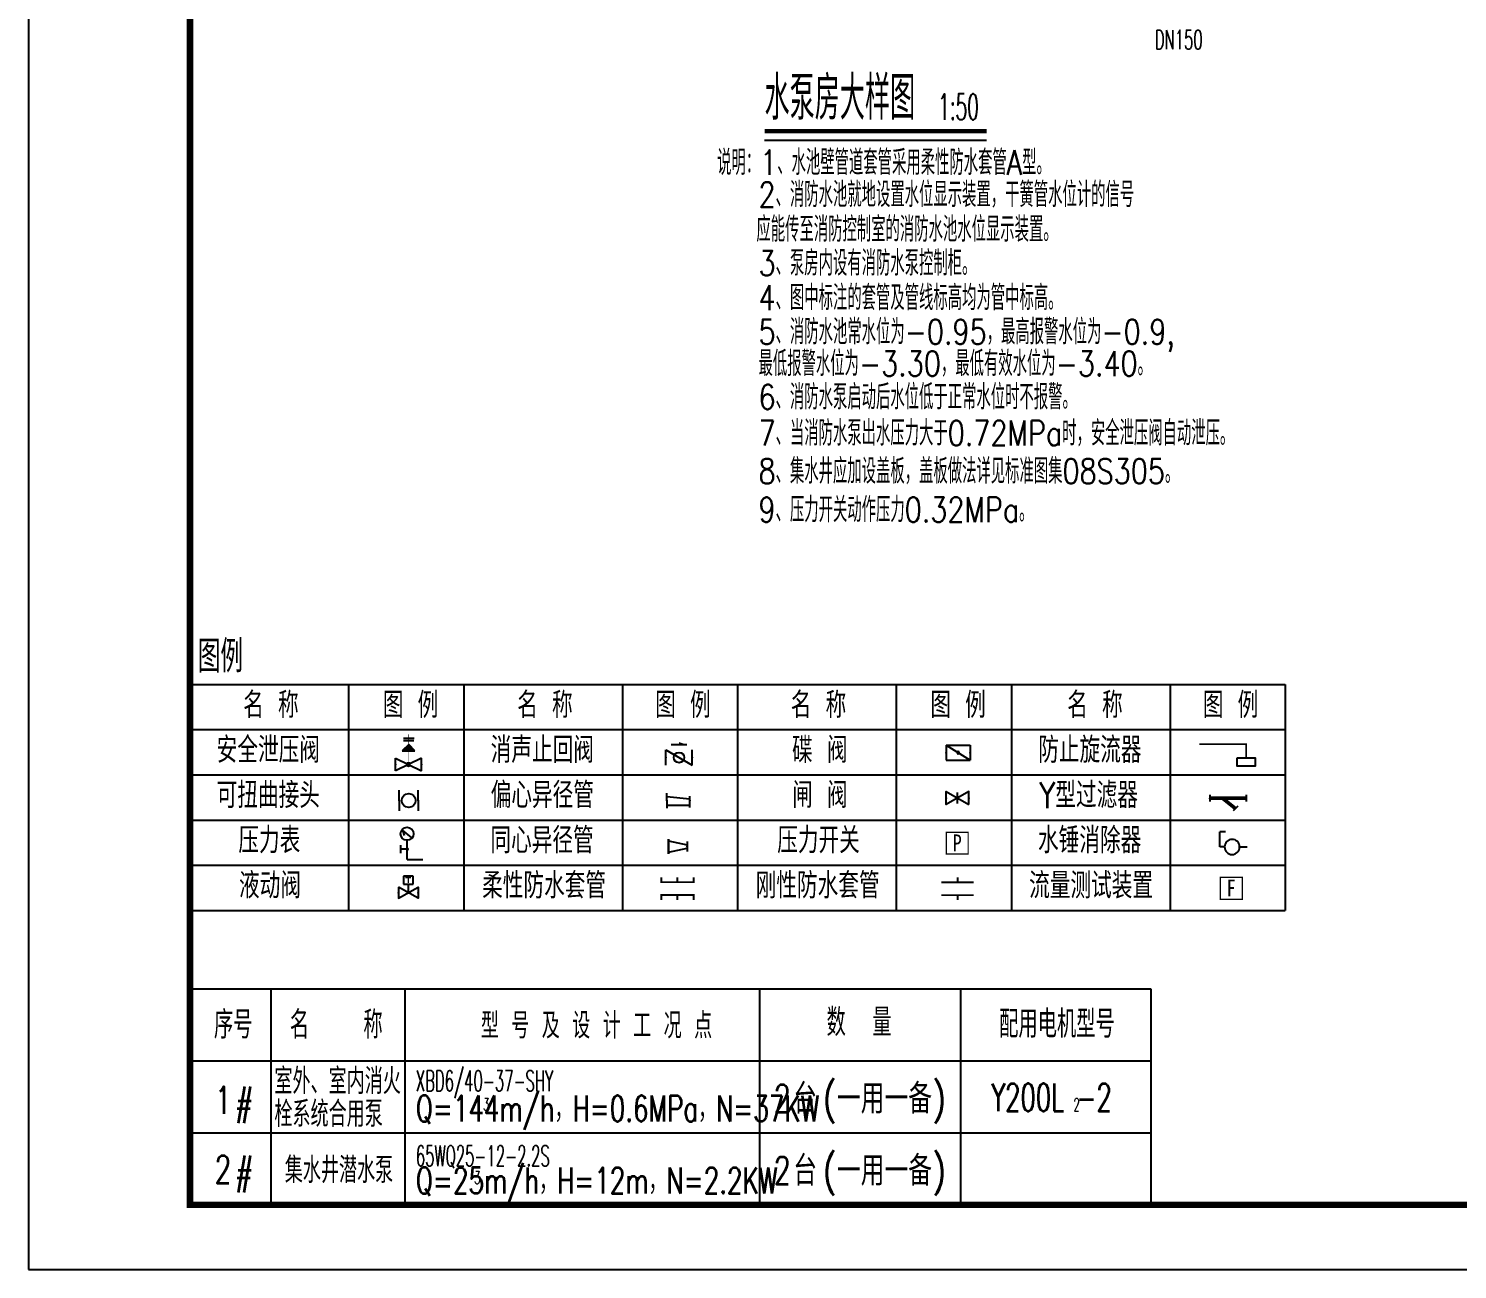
# Model space of a CAD drawing. Extents: x -620248 to 571765, y -684907 to -323071.
# Drawn here: x -325175 to -314107, y -662179 to -652569 of the extents above; entities that cross this region are included whole.
import ezdxf
from ezdxf.enums import TextEntityAlignment as Align

# ---------------------------------------------------------------- set-up
doc = ezdxf.new("R2010")
doc.units = 0
doc.header["$LTSCALE"] = 1000
doc.header["$MEASUREMENT"] = 0
doc.linetypes.add('CONTINOUS', pattern=[2000000.0, 1000000.0, 1000000.0])
for name, color, linetype in [('4', 4, 'Continuous'), ('DIM_SYMB', 3, 'Continuous'), ('PUB_TITLE', 4, 'Continuous'), ('S', 2, 'Continuous'), ('TWT_LEAD', 3, 'Continuous'), ('TWT_TEXT', 7, 'Continuous'), ('VALVE_消防', 7, 'Continuous')]:
    doc.layers.add(name, color=color, linetype=linetype)
doc.styles.add('_TCH_DIM', font='SIMPLEX.shx', dxfattribs={"width": 0.8, "bigfont": 'GBCBIG.shx'})
doc.styles.add('FHZ', font='simplex.shx', dxfattribs={"width": 0.7, "bigfont": 'hztxt.shx'})
doc.styles.add('HZ', font='txt', dxfattribs={"width": 0.8, "bigfont": 'hztxt'})
doc.styles.add('hztxt', font='romand_pkpm', dxfattribs={"bigfont": 'gbcbig'})
doc.styles.get("Standard").update_dxf_attribs({"font": 'gbenor.shx', "bigfont": 'gbcbig.shx'})
doc.styles.add('天正', font='SIMPLEX.shx', dxfattribs={"width": 0.7, "bigfont": 'HZTXT.shx'})
doc.styles.add('宋体', font='simsun_0.shx')

# ---------------------------------------------------------------- blocks, each defined once
blk = doc.blocks.new('A$C1D9C4E1B')
at = {"layer": 'S', "color": 0}
for p, q in [((50.3, 100.6), (7.9, 134.2)), ((7.9, 134.2), (15.7, 110.7)), ((30, 0), (30, 85.8)), ((1.4, 28.8), (1.4, 65.4)), ((28.2, 47.1), (1.4, 47.1)), ((30, 0), (101.8, 0))]:
    blk.add_line(p, q, dxfattribs=at)
at = {"layer": 'S', "color": 0, "const_width": 7.37}
blk.add_lwpolyline([(34.4, 47.1, -1), (26.5, 47.1, -1)], format="xyb", close=True, dxfattribs=at)
at = {"layer": 'S', "color": 0}
blk.add_circle((30, 118.1), 30, dxfattribs=at)
blk = doc.blocks.new('A$C62B221DB')
at = {"layer": 'S', "color": 0}
for p, q in [((115, 184), (159, 184)), ((159, 61), (159, 184)), ((0, 61), (-60, 61)), ((122, 61), (159, 61))]:
    blk.add_line(p, q, dxfattribs=at)
blk.add_circle((61, 61), 61, dxfattribs=at)
blk = doc.blocks.new('$VALVE$00000773')
blk.add_hatch(color=256).paths.add_polyline_path([(61, 131), (2, 194), (-61, 131)])
for p, q in [((2, 194), (-61, 131)), ((-48, 255), (53, 255)), ((52, 228), (-48, 228)), ((61, 131), (2, 194)), ((-125, -62), (-125, 62)), ((-125, 62), (125, -62)), ((125, 62), (-125, -62)), ((-61, 131), (61, 131)), ((125, -62), (125, 62))]:
    blk.add_line(p, q)
at = {"const_width": 5.37}
blk.add_lwpolyline([(2, 194), (2, 290)], dxfattribs=at)
at = {"const_width": 31.2}
blk.add_lwpolyline([(-16, 0, 1), (16, 0, 1)], format="xyb", close=True, dxfattribs=at)
blk.add_lwpolyline([(0, 131, 5, 5, 0), (0, 0, 1, 1, 0)], format="xyseb")
for p in [(-125, 0), (125, 0)]:
    blk.add_point(p)
blk = doc.blocks.new('$VALVE$00000447')
for p, q in [((-82, 0), (-82, 90)), ((-82, 0), (-82, -90)), ((82, 0), (82, 90)), ((82, 0), (82, -90))]:
    blk.add_line(p, q)
blk.add_circle((0, 0), 60.1)
for p in [(-82, 0), (82, 0)]:
    blk.add_point(p)
blk = doc.blocks.new('$VALVE$00000314')
for p, q in [((-125, -75), (-125, 75)), ((-125, 75), (125, -75)), ((-75, 125), (75, 125)), ((125, -75), (125, 75))]:
    blk.add_line(p, q)
blk.add_circle((0, 0), 50)
for p in [(-125, 0), (125, 0)]:
    blk.add_point(p)
blk.add_solid([(0, 125), (0, 150), (75, 125)])
blk = doc.blocks.new('$VALVE$00000485')
at = {"linetype": 'CONTINOUS'}
for p, q in [((-90, 67), (-90, -42)), ((90, 42), (-90, 42)), ((90, -40), (-90, -18))]:
    blk.add_line(p, q, dxfattribs=at)
for q in [(90, 72), (90, -72)]:
    blk.add_line((90, 0), q)
for p in [(-90, 0), (90, 0)]:
    blk.add_point(p)
blk = doc.blocks.new('$VALVE$00000299')
for p, q in [((64, 215), (-64, 215)), ((-64, 215), (-64, 110)), ((64, 110), (64, 215)), ((-64, 110), (0, 110)), ((0, 110), (64, 110)), ((0, 0), (0, 110))]:
    blk.add_line(p, q)
blk.add_lwpolyline([(-125, 72), (-125, -72), (125, 72), (125, -72), (-125, 72)])
for p in [(-125, 0), (125, 0)]:
    blk.add_point(p)
at = {"style": 'HZ', "width": 1.675276}
blk.add_text('T', height=70, dxfattribs=at).set_placement((-41, 127), (37, 127), align=Align.FIT)
blk = doc.blocks.new('$VALVE$00000316')
for p, q in [((-125, 72), (125, -72)), ((-125, 72), (-125, -72)), ((-125, 72), (125, 72)), ((125, 72), (125, -72)), ((-125, -72), (125, -72))]:
    blk.add_line(p, q)
at = {"const_width": 21.1}
blk.add_lwpolyline([(-11, 0, 1), (11, 0, 1)], format="xyb", close=True, dxfattribs=at)
for p in [(-125, 0), (125, 0)]:
    blk.add_point(p)
at = {"color": 7, "flags": 9}
for tag in ['XSIZE', 'YSIZE']:
    blk.add_attdef(tag, (0, 0), '', height=0.5, dxfattribs=at)
blk = doc.blocks.new('$VALVE$00000501')
for p, q in [((-175, 32), (-175, -32)), ((175, 32), (175, -32)), ((96, -77), (50, -123))]:
    blk.add_line(p, q)
at = {"const_width": 35}
for points in [[(-175, 0), (175, 0)], [(-52, 0), (73, -100)]]:
    blk.add_lwpolyline(points, dxfattribs=at)
for p in [(-175, -2), (175, -2)]:
    blk.add_point(p)
blk = doc.blocks.new('$VALVE$00000486')
for p, q in [((90, 55), (-90, 16)), ((-90, -48), (-90, 48)), ((90, 72), (90, -72)), ((90, 72), (90, -72)), ((90, -72), (90, 72)), ((90, -55), (-90, -16))]:
    blk.add_line(p, q)
for p in [(-90, 0), (90, 0)]:
    blk.add_point(p)
blk = doc.blocks.new('$VALVE$00000547')
at = {"const_width": 30}
for points in [[(0, 100), (-250, 100), (-250, 175)], [(0, 100), (0, 175)], [(0, 100), (250, 100), (250, 175)], [(-250, -175), (-250, -100), (0, -100)], [(0, -175), (0, -100)], [(250, -175), (250, -100), (0, -100)]]:
    blk.add_lwpolyline(points, dxfattribs=at)
blk = doc.blocks.new('$VALVE$00000553')
at = {"const_width": 30}
for points in [[(0, 100), (-250, 100), (-250, 100)], [(0, 100), (0, 175)], [(0, 100), (250, 100), (250, 100)], [(-250, -100), (-250, -100), (0, -100)], [(250, -100), (250, -100), (0, -100)], [(0, -175), (0, -100)]]:
    blk.add_lwpolyline(points, dxfattribs=at)
blk = doc.blocks.new('$VALVE$00000296')
for points in [[(-125, 72), (-125, -72), (125, 72), (125, -72), (-125, 72)], [(0, 60), (0, -64)]]:
    blk.add_lwpolyline(points)
for p in [(-125, 0), (125, 0)]:
    blk.add_point(p)

msp = doc.modelspace()

# ---------------------------------------------------------------- linework, layer by layer
at = {"layer": '4'}
for p, q in [((-323924.7, -657648.3), (-315442.3, -657648.3)), ((-323924.7, -657648.3), (-323924.7, -659398.3)), ((-322696.6, -657648.3), (-322696.6, -659398.3)), ((-321802.4, -657648.3), (-321802.4, -659398.3)), ((-320574.3, -657648.3), (-320574.3, -659398.3)), ((-319683.5, -657648.3), (-319683.5, -659398.3)), ((-318455.4, -657648.3), (-318455.4, -659398.3)), ((-317561.1, -657648.3), (-317561.1, -659398.3)), ((-316333, -657648.3), (-316333, -659398.3)), ((-315442.3, -657648.3), (-315442.3, -659398.3)), ((-323924.7, -657998.3), (-319683.5, -657998.3)), ((-319683.5, -657998.3), (-315442.3, -657998.3)), ((-323924.7, -658348.3), (-319683.5, -658348.3)), ((-319683.5, -658348.3), (-315442.3, -658348.3)), ((-323924.7, -658698.3), (-319683.5, -658698.3)), ((-319683.5, -658698.3), (-315442.3, -658698.3)), ((-323924.7, -659048.3), (-319683.5, -659048.3)), ((-319683.5, -659048.3), (-315442.3, -659048.3)), ((-323924.7, -659398.3), (-315442.3, -659398.3)), ((-323924.7, -660004.3), (-316482.1, -660004.3)), ((-323924.7, -660004.3), (-323924.7, -661678.6)), ((-323297.2, -660004.3), (-323297.2, -661678.6)), ((-322260.4, -660004.3), (-322260.4, -661678.6)), ((-319512.3, -660004.3), (-319512.3, -661678.6)), ((-317956.5, -660004.3), (-317956.5, -661678.6)), ((-316482.1, -660004.3), (-316482.1, -661678.6)), ((-323924.7, -660562.4), (-316482.1, -660562.4)), ((-323924.7, -661120.5), (-316482.1, -661120.5)), ((-323924.7, -661678.6), (-316482.1, -661678.6))]:
    msp.add_line(p, q, dxfattribs=at)
at = {"layer": 'DIM_SYMB', "const_width": 35}
msp.add_lwpolyline([(-319474.4, -653363.8), (-317754.5, -653363.8)], dxfattribs=at)
at = {"layer": 'DIM_SYMB'}
msp.add_lwpolyline([(-319474.4, -653433.8), (-317754.5, -653433.8)], dxfattribs=at)
at = {"layer": 'PUB_TITLE'}
msp.add_lwpolyline([(-325174.7, -662178.6), (-295474.7, -662178.6), (-295474.7, -641178.6), (-325174.7, -641178.6)], close=True, dxfattribs=at)
at = {"layer": 'PUB_TITLE', "const_width": 50}
msp.add_lwpolyline([(-323924.7, -661678.6), (-295974.7, -661678.6), (-295974.7, -641678.6), (-323924.7, -641678.6)], close=True, dxfattribs=at)
at = {"layer": 'TWT_TEXT', "const_width": 12}
msp.add_lwpolyline([(-315743.9, -658217.5), (-315743.9, -658111.3), (-316107.3, -658111.3)], dxfattribs=at)
at = {"layer": 'TWT_TEXT'}
msp.add_lwpolyline([(-315813.2, -658217.5), (-315674.7, -658217.5), (-315674.7, -658280.6), (-315813.2, -658280.6)], close=True, dxfattribs=at)
at = {"layer": 'TWT_TEXT', "const_width": 10}
for points in [[(-318066.7, -658792.7), (-317897, -658792.7), (-317897, -658962.4), (-318066.7, -658962.4)], [(-315944.3, -659142.7), (-315774.6, -659142.7), (-315774.6, -659312.4), (-315944.3, -659312.4)]]:
    msp.add_lwpolyline(points, close=True, dxfattribs=at)

# ---------------------------------------------------------------- block references
at = {"color": 7, "xscale": 1.679999999934807, "yscale": 1.679999999934807, "zscale": 1.679999999934807}
msp.add_blockref('A$C1D9C4E1B', (-322293, -659003), dxfattribs=at)
at = {"layer": 'TWT_TEXT', "color": 7, "xscale": -0.9600000000791624, "yscale": 0.959999999962747, "zscale": 0.9599999999999999}
msp.add_blockref('A$C62B221DB', (-315794.3, -658965.3), dxfattribs=at)
at = {"layer": 'VALVE_消防'}
for name, p, xscale, yscale, zscale, rotation in [('$VALVE$00000773', (-322232.1, -658267.7), -0.8064, -0.8, 0.8064, 180.0000000000283), ('$VALVE$00000314', (-320136.8, -658214.4), -0.8063999999999998, -0.8, 0.8063999999999998, 180.0000000000092), ('$VALVE$00000447', (-322230.7, -658547.1), -0.9, -0.9, 0.9, 1.21326e-11), ('$VALVE$00000501', (-315884.9, -658529.6), -0.8, -0.8, 0.8, 180.000000000648), ('$VALVE$00000486', (-320146.8, -658903.7), 0.8, 0.8, 0.8, 179.9999998264983), ('$VALVE$00000547', (-320148.8, -659229.5), -0.5, 0.5, 0.5, 180)]:
    msp.add_blockref(name, p, dxfattribs=dict(at, xscale=xscale, yscale=yscale, zscale=zscale, rotation=rotation))
for name, p, xscale, yscale, zscale in [('$VALVE$00000316', (-317974.5, -658177.3), 0.7488, 0.8, 0.7488), ('$VALVE$00000296', (-317980.3, -658528.7), -0.7, -0.7, 0.7), ('$VALVE$00000299', (-322233.2, -659260.9), 0.6, 0.6, 0.6), ('$VALVE$00000553', (-317979.3, -659230), -0.5, -0.5, 0.5)]:
    msp.add_blockref(name, p, dxfattribs=dict(at, xscale=xscale, yscale=yscale, zscale=zscale))
at = {"layer": 'VALVE_消防', "xscale": -1, "yscale": -0.8, "rotation": 6.44266e-11}
msp.add_blockref('$VALVE$00000485', (-320142, -658548.3), dxfattribs=at)

# ---------------------------------------------------------------- texts
at = {"layer": '4'}
for s, height, style, width, p in [('序号', 213.33, 'FHZ', 0.7, (-323738.7, -660390.5)), ('名', 213.3, 'FHZ', 0.7, (-323151.3, -660390.5)), ('称', 213.3, 'FHZ', 0.7, (-322581.2, -660390.5)), ('数  量', 213.33, 'FHZ', 0.7, (-318994, -660371.6)), ('配用电机型号', 213.33, 'FHZ', 0.7, (-317657.3, -660384.5)), ('型 号 及 设 计 工 况 点', 200, 'FHZ', 0.7, (-321672, -660390.5)), ('室外、室内消火', 200, 'FHZ', 0.7, (-323270.7, -660820.6)), ('XBD6/40-37-SHY', 160, '天正', 0.525, (-322174.9, -660798.7)), ('(一用一备)', 230, '天正', 0.8, (-319023.7, -660971.6)), ('1', 213.3, '天正', 0.7, (-323732.7, -660974.6)), ('#', 213.3, 'hztxt', 0.8, (-323581.6, -660974.2)), ('Q=144m/h，H=0.6MPa，N=37KW', 200, '天正', 0.7, (-322175.2, -661032)), ('2', 213, 'FHZ', 0.7, (-319401.1, -660960.3)), ('台', 230, '天正', 0.8, (-319251.6, -660971.6)), ('Y200L -2', 213.33, '天正', 0.65, (-317717.8, -660953.3)), ('栓系统合用泵', 200, 'FHZ', 0.7, (-323270.7, -661075.1)), ('3', 100, '天正', 0.525, (-321652, -660951.3)), ('2', 100, '天正', 0.525, (-317079.5, -660953.5)), ('65WQ25-12-2.2S', 160, '天正', 0.525, (-322174.9, -661379.7)), ('(一用一备)', 230, '天正', 0.8, (-319023.7, -661529.6)), ('2', 213.3, '天正', 0.7, (-323732.7, -661510.8)), ('#', 213.3, 'hztxt', 0.8, (-323581.6, -661510.8)), ('集水井潜水泵', 200, 'FHZ', 0.7, (-323190.3, -661509.2)), ('Q=25m/h，H=12m，N=2.2KW', 200, '天正', 0.7, (-322175.2, -661590.1)), ('2', 213, 'FHZ', 0.7, (-319401.1, -661518.4)), ('台', 230, '天正', 0.8, (-319251.6, -661529.6)), ('3', 100, '天正', 0.525, (-321721.1, -661517.7))]:
    msp.add_text(s, height=height, dxfattribs=dict(at, style=style, width=width)).set_placement(p)
at = {"layer": 'DIM_SYMB', "color": 7}
for s, height, style, width, p in [('水泵房大样图', 337.59, '_TCH_DIM', 0.8, (-319474.4, -653275.2)), ('1:50', 200, '天正', 0.525, (-318129.5, -653275.2))]:
    msp.add_text(s, height=height, dxfattribs=dict(at, style=style, width=width)).set_placement(p)
at = {"layer": 'TWT_LEAD', "color": 7, "style": '_TCH_DIM', "width": 0.564706}
msp.add_text('DN150', height=148.75, dxfattribs=at).set_placement((-316451.4, -652729.1))
at = {"layer": 'TWT_TEXT'}
for s, height, style, width, p in [('说明：1、水池壁管道套管采用柔性防水套管A型。', 192.908, '_TCH_DIM', 0.8, (-319841.4, -653702.3)), ('2、消防水池就地设置水位显示装置，干簧管水位计的信号', 192.908, '_TCH_DIM', 0.8, (-319521, -653951)), ('应能传至消防控制室的消防水池水位显示装置。', 192.908, '_TCH_DIM', 0.8, (-319537.1, -654219.7)), ('3、泵房内设有消防水泵控制柜。', 192.908, '_TCH_DIM', 0.8, (-319521, -654481.8)), ('4、图中标注的套管及管线标高均为管中标高。', 192.908, '_TCH_DIM', 0.8, (-319521, -654749.6)), ('5、消防水池常水位为-0.95，最高报警水位为-0.9,', 192.908, '_TCH_DIM', 0.8, (-319521, -655013.8)), ('最低报警水位为-3.30，最低有效水位为-3.40。', 192.908, '_TCH_DIM', 0.8, (-319521, -655259.6)), ('6、消防水泵启动后水位低于正常水位时不报警。', 192.908, '_TCH_DIM', 0.8, (-319521, -655518.5)), ('7、当消防水泵出水压力大于0.72MPa时，安全泄压阀自动泄压。', 192.908, '_TCH_DIM', 0.8, (-319521, -655798.2)), ('8、集水井应加设盖板，盖板做法详见标准图集08S305。', 192.908, '_TCH_DIM', 0.8, (-319521, -656092.7)), ('9、压力开关动作压力0.32MPa。', 192.908, '_TCH_DIM', 0.8, (-319521, -656391.4)), ('图例', 250, '天正', 0.7, (-323863.8, -657555.8)), ('名 称', 200, '天正', 0.8, (-323512.3, -657907.9)), ('图 例', 200, '天正', 0.8, (-322431, -657907.9)), ('名 称', 200, '天正', 0.8, (-321389.9, -657907.9)), ('图 例', 200, '天正', 0.8, (-320321.1, -657907.9)), ('名 称', 200, '天正', 0.8, (-319271.1, -657907.9)), ('图 例', 200, '天正', 0.8, (-318189.8, -657907.9)), ('名 称', 200, '天正', 0.8, (-317129.6, -657907.9)), ('图 例', 200, '天正', 0.8, (-316079.8, -657907.9)), ('安全泄压阀', 200, '天正', 0.8, (-323718, -658255.7)), ('消声止回阀', 200, '天正', 0.8, (-321595.6, -658255.7)), ('碟 阀', 200, '天正', 0.8, (-319260.8, -658255.7)), ('防止旋流器', 200, '天正', 0.8, (-317354.4, -658255.7)), ('可扭曲接头', 200, '天正', 0.8, (-323718, -658605.7)), ('偏心异径管', 200, '天正', 0.8, (-321595.6, -658605.7)), ('闸 阀', 200, '天正', 0.8, (-319260.8, -658605.7)), ('Y型过滤器', 200, '天正', 0.8, (-317345.6, -658605.7)), ('压力表', 200, '天正', 0.8, (-323549.7, -658955.7)), ('同心异径管', 200, '天正', 0.8, (-321597.4, -658955.7)), ('压力开关', 200, '天正', 0.8, (-319376.1, -658955.7)), ('P', 130, '宋体', 0.8, (-318017.4, -658939.6)), ('水锤消除器', 200, '天正', 0.8, (-317356.2, -658955.7)), ('液动阀', 200, '天正', 0.8, (-323544.7, -659305.7)), ('柔性防水套管', 200, '天正', 0.8, (-321661.8, -659305.7)), ('刚性防水套管', 200, '天正', 0.8, (-319542.9, -659305.7)), ('流量测试装置', 200, '天正', 0.8, (-317424.9, -659305.7)), ('F', 130, '宋体', 0.8, (-315895, -659289.6))]:
    msp.add_text(s, height=height, dxfattribs=dict(at, style=style, width=width)).set_placement(p)

doc.saveas('drawing.dxf')
